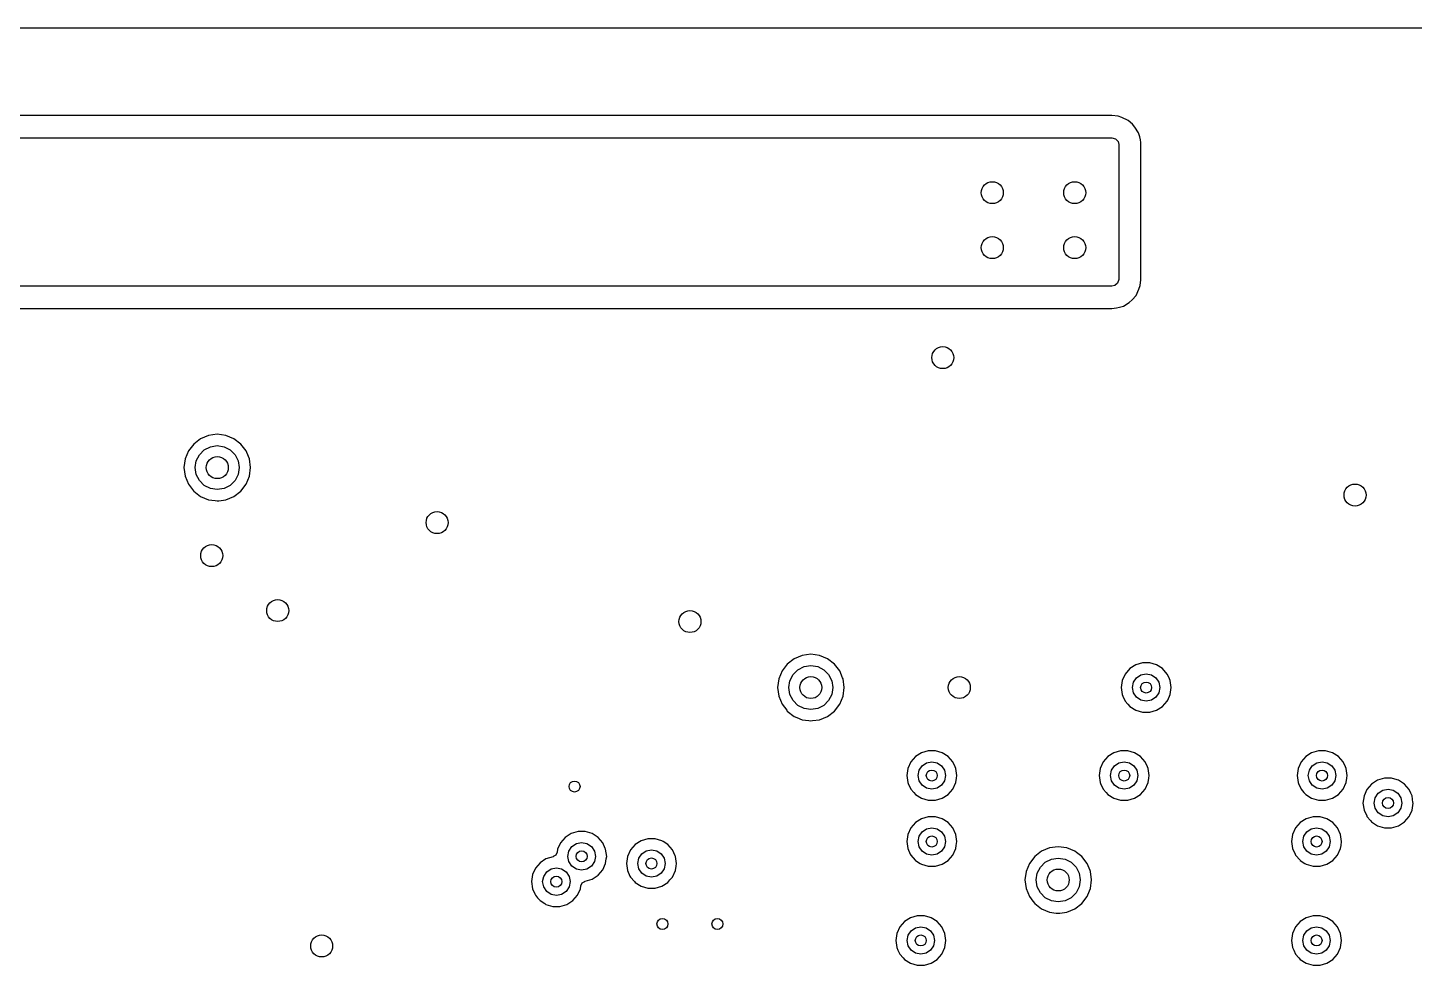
# Model space of a CAD drawing. Extents: x 0.4 to 10.6, y -8.1 to -0.4.
# Drawn here: x 5.963 to 6.956, y -1.951 to -1.28 of the extents above; entities that cross this region are included whole.
import ezdxf

# ---------------------------------------------------------------- set-up
doc = ezdxf.new("R2010")
doc.units = 0
doc.header["$MEASUREMENT"] = 0
doc.layers.add('BLACK', color=7, linetype='CONTINUOUS')

msp = doc.modelspace()

# ---------------------------------------------------------------- linework, layer by layer
at = {"layer": 'BLACK', "linetype": 'CONTINUOUS'}
for p, q in [((4.78348, -1.27955), (7.46061, -1.27955)), ((6.73921, -1.3423), (4.80016, -1.3423)), ((6.74371, -1.34295), (6.73921, -1.3423)), ((6.73921, -1.3423), (6.73921, -1.3423)), ((6.74635, -1.34372), (6.74371, -1.34295)), ((6.74371, -1.34295), (6.74371, -1.34295)), ((6.74371, -1.34295), (6.74371, -1.34295)), ((6.74371, -1.34295), (6.74371, -1.34295)), ((6.74371, -1.34295), (6.74371, -1.34295)), ((6.75086, -1.34586), (6.74635, -1.34372)), ((6.75392, -1.34859), (6.75086, -1.34586)), ((6.75086, -1.34586), (6.75086, -1.34586)), ((6.75572, -1.35067), (6.75392, -1.34859)), ((4.80016, -1.35827), (6.73921, -1.35827)), ((6.73921, -1.35827), (6.74185, -1.35904)), ((6.74185, -1.35904), (6.74365, -1.36112)), ((6.75836, -1.35491), (6.75572, -1.35067)), ((6.75925, -1.35773), (6.75836, -1.35491)), ((6.75969, -1.35976), (6.75925, -1.35773)), ((6.7599, -1.36165), (6.75969, -1.35976)), ((6.74365, -1.36112), (6.74409, -1.36315)), ((6.74409, -1.36315), (6.74409, -1.45969)), ((6.76006, -1.36315), (6.7599, -1.36165)), ((6.76006, -1.37795), (6.76006, -1.36315)), ((6.76006, -1.45969), (6.76006, -1.37795)), ((6.74409, -1.45969), (6.74332, -1.46232)), ((6.76002, -1.45997), (6.76006, -1.45969)), ((6.73921, -1.46457), (4.98787, -1.46457)), ((6.74124, -1.46413), (6.73921, -1.46457)), ((6.74332, -1.46232), (6.74124, -1.46413)), ((6.7565, -1.47134), (6.75864, -1.46682)), ((6.75864, -1.46682), (6.75941, -1.46418)), ((6.75941, -1.46418), (6.76002, -1.45997)), ((6.74261, -1.48017), (6.74463, -1.47973)), ((6.74463, -1.47973), (6.74746, -1.47883)), ((6.74746, -1.47883), (6.7517, -1.47619)), ((6.7517, -1.47619), (6.75377, -1.47439)), ((6.75377, -1.47439), (6.7565, -1.47134)), ((4.98787, -1.48053), (6.73921, -1.48053)), ((6.73921, -1.48053), (6.74261, -1.48017)), ((6.73921, -1.48053), (6.73921, -1.48053)), ((6.08156, -1.57763), (6.07777, -1.58257)), ((6.0865, -1.57384), (6.08156, -1.57763)), ((6.08156, -1.57763), (6.08156, -1.57763)), ((6.09225, -1.57146), (6.0865, -1.57384)), ((6.0865, -1.57384), (6.0865, -1.57384)), ((6.09843, -1.57064), (6.09225, -1.57145)), ((6.09225, -1.57145), (6.09225, -1.57146)), ((6.09356, -1.57951), (6.09843, -1.57874)), ((6.1046, -1.57145), (6.09843, -1.57064)), ((6.09843, -1.57064), (6.09843, -1.57064)), ((6.09843, -1.57874), (6.10329, -1.57951)), ((6.1046, -1.57146), (6.1046, -1.57145)), ((6.11035, -1.57384), (6.1046, -1.57146)), ((6.11529, -1.57763), (6.11035, -1.57384)), ((6.11908, -1.58257), (6.11529, -1.57763)), ((6.11529, -1.57763), (6.11529, -1.57763)), ((6.11529, -1.57763), (6.11529, -1.57763)), ((6.11529, -1.57763), (6.11529, -1.57763)), ((6.11529, -1.57763), (6.11529, -1.57763)), ((6.07539, -1.58832), (6.07458, -1.59449)), ((6.07777, -1.58257), (6.07539, -1.58832)), ((6.07539, -1.58832), (6.07539, -1.58832)), ((6.07777, -1.58257), (6.07777, -1.58257)), ((6.08345, -1.58962), (6.08568, -1.58523)), ((6.08568, -1.58523), (6.08917, -1.58175)), ((6.08917, -1.58175), (6.09356, -1.57951)), ((6.10329, -1.57951), (6.10768, -1.58175)), ((6.10768, -1.58175), (6.11117, -1.58523)), ((6.11117, -1.58523), (6.1134, -1.58962)), ((6.1207, -1.58648), (6.11908, -1.58257)), ((6.11908, -1.58257), (6.11908, -1.58257)), ((6.12146, -1.58832), (6.1207, -1.58648)), ((6.12227, -1.59449), (6.12146, -1.58832)), ((6.07458, -1.59449), (6.07458, -1.59449)), ((6.07458, -1.59449), (6.07539, -1.60066)), ((6.08268, -1.59449), (6.08345, -1.58962)), ((6.08345, -1.59935), (6.08268, -1.59449)), ((6.1134, -1.58962), (6.11417, -1.59449)), ((6.11417, -1.59449), (6.1134, -1.59935)), ((6.12146, -1.60066), (6.12227, -1.59449)), ((6.07539, -1.60066), (6.07539, -1.60066)), ((6.07539, -1.60066), (6.07777, -1.60641)), ((6.07777, -1.60641), (6.07777, -1.60641)), ((6.07777, -1.60641), (6.08141, -1.61115)), ((6.08568, -1.60374), (6.08345, -1.59935)), ((6.08917, -1.60723), (6.08568, -1.60374)), ((6.09356, -1.60947), (6.08917, -1.60723)), ((6.10768, -1.60723), (6.10329, -1.60947)), ((6.11117, -1.60374), (6.10768, -1.60723)), ((6.1134, -1.59935), (6.11117, -1.60374)), ((6.11529, -1.61135), (6.11908, -1.60641)), ((6.11908, -1.60641), (6.12146, -1.60066)), ((6.08141, -1.61115), (6.08156, -1.61135)), ((6.08156, -1.61135), (6.0865, -1.61514)), ((6.0865, -1.61514), (6.0865, -1.61514)), ((6.0865, -1.61514), (6.0865, -1.61514)), ((6.0865, -1.61514), (6.09225, -1.61752)), ((6.09225, -1.61752), (6.09225, -1.61752)), ((6.09225, -1.61752), (6.09688, -1.61813)), ((6.09843, -1.61024), (6.09356, -1.60947)), ((6.09688, -1.61813), (6.09843, -1.61833)), ((6.10329, -1.60947), (6.09843, -1.61024)), ((6.09843, -1.61833), (6.09966, -1.61817)), ((6.09843, -1.61833), (6.09843, -1.61833)), ((6.09843, -1.61833), (6.09843, -1.61833)), ((6.09966, -1.61817), (6.1046, -1.61752)), ((6.1046, -1.61752), (6.11035, -1.61514)), ((6.11035, -1.61514), (6.11529, -1.61135)), ((6.50676, -1.73511), (6.50297, -1.74005)), ((6.5117, -1.73132), (6.50676, -1.73511)), ((6.50676, -1.73511), (6.50676, -1.73511)), ((6.51745, -1.72894), (6.5117, -1.73132)), ((6.5117, -1.73132), (6.5117, -1.73132)), ((6.51437, -1.73923), (6.51876, -1.73699)), ((6.52362, -1.72812), (6.51745, -1.72894)), ((6.51745, -1.72894), (6.51745, -1.72894)), ((6.51876, -1.73699), (6.52362, -1.73622)), ((6.52979, -1.72894), (6.52362, -1.72812)), ((6.52362, -1.72812), (6.52362, -1.72812)), ((6.52362, -1.73622), (6.52849, -1.73699)), ((6.52849, -1.73699), (6.53288, -1.73923)), ((6.53554, -1.73132), (6.52979, -1.72894)), ((6.52979, -1.72894), (6.52979, -1.72894)), ((6.54048, -1.73511), (6.53554, -1.73132)), ((6.54427, -1.74005), (6.54048, -1.73511)), ((6.54048, -1.73511), (6.54048, -1.73511)), ((6.54048, -1.73511), (6.54048, -1.73511)), ((6.54048, -1.73511), (6.54048, -1.73511)), ((6.54048, -1.73511), (6.54048, -1.73511)), ((6.75634, -1.73567), (6.75205, -1.73843)), ((6.76123, -1.73423), (6.75634, -1.73567)), ((6.75634, -1.73567), (6.75634, -1.73567)), ((6.76633, -1.73423), (6.76123, -1.73423)), ((6.76123, -1.73423), (6.76123, -1.73423)), ((6.77122, -1.73567), (6.76633, -1.73423)), ((6.76633, -1.73423), (6.76633, -1.73423)), ((6.77551, -1.73843), (6.77122, -1.73567)), ((6.77122, -1.73567), (6.77122, -1.73567)), ((6.77122, -1.73567), (6.77122, -1.73567)), ((6.77122, -1.73567), (6.77122, -1.73567)), ((6.50059, -1.7458), (6.49978, -1.75197)), ((6.50297, -1.74005), (6.50059, -1.7458)), ((6.50059, -1.7458), (6.50059, -1.7458)), ((6.50297, -1.74005), (6.50297, -1.74005)), ((6.50787, -1.75197), (6.50864, -1.7471)), ((6.50864, -1.7471), (6.51088, -1.74271)), ((6.51088, -1.74271), (6.51437, -1.73923)), ((6.53288, -1.73923), (6.53636, -1.74271)), ((6.53636, -1.74271), (6.5386, -1.7471)), ((6.5386, -1.7471), (6.53937, -1.75197)), ((6.54634, -1.74502), (6.54427, -1.74005)), ((6.54427, -1.74005), (6.54427, -1.74005)), ((6.54666, -1.7458), (6.54634, -1.74502)), ((6.54747, -1.75197), (6.54666, -1.7458)), ((6.74659, -1.74692), (6.74586, -1.75197)), ((6.74871, -1.74228), (6.74659, -1.74692)), ((6.75205, -1.73843), (6.74871, -1.74228)), ((6.75469, -1.7482), (6.75682, -1.74501)), ((6.75682, -1.74501), (6.76001, -1.74288)), ((6.76001, -1.74288), (6.76378, -1.74213)), ((6.76378, -1.74213), (6.76755, -1.74288)), ((6.76755, -1.74288), (6.77074, -1.74501)), ((6.77074, -1.74501), (6.77287, -1.7482)), ((6.77885, -1.74228), (6.77551, -1.73843)), ((6.77551, -1.73843), (6.77551, -1.73843)), ((6.77551, -1.73843), (6.77551, -1.73843)), ((6.77968, -1.74409), (6.77885, -1.74228)), ((6.78046, -1.7458), (6.77968, -1.74409)), ((6.78097, -1.74692), (6.78046, -1.7458)), ((6.78144, -1.75016), (6.78097, -1.74692)), ((6.49978, -1.75197), (6.49978, -1.75197)), ((6.49978, -1.75197), (6.50059, -1.75814)), ((6.50864, -1.75683), (6.50787, -1.75197)), ((6.51088, -1.76122), (6.50864, -1.75683)), ((6.5386, -1.75683), (6.53636, -1.76122)), ((6.53937, -1.75197), (6.5386, -1.75683)), ((6.54666, -1.75814), (6.54747, -1.75197)), ((6.54747, -1.75197), (6.54747, -1.75197)), ((6.74586, -1.75197), (6.74586, -1.75197)), ((6.74586, -1.75197), (6.74659, -1.75702)), ((6.74659, -1.75702), (6.7471, -1.75814)), ((6.75394, -1.75197), (6.75469, -1.7482)), ((6.75469, -1.75574), (6.75394, -1.75197)), ((6.75682, -1.75893), (6.75469, -1.75574)), ((6.77287, -1.75574), (6.77074, -1.75893)), ((6.77287, -1.7482), (6.77362, -1.75197)), ((6.77362, -1.75197), (6.77287, -1.75574)), ((6.7792, -1.7609), (6.78097, -1.75702)), ((6.78097, -1.75702), (6.7817, -1.75197)), ((6.7817, -1.75197), (6.78144, -1.75016)), ((6.50059, -1.75814), (6.50059, -1.75814)), ((6.50059, -1.75814), (6.50297, -1.76389)), ((6.50297, -1.76389), (6.50297, -1.76389)), ((6.50297, -1.76389), (6.50633, -1.76827)), ((6.51437, -1.76471), (6.51088, -1.76122)), ((6.51876, -1.76695), (6.51437, -1.76471)), ((6.52362, -1.76772), (6.51876, -1.76695)), ((6.52849, -1.76695), (6.52362, -1.76772)), ((6.53288, -1.76471), (6.52849, -1.76695)), ((6.53636, -1.76122), (6.53288, -1.76471)), ((6.54048, -1.76883), (6.54427, -1.76389)), ((6.54427, -1.76389), (6.54666, -1.75814)), ((6.7471, -1.75814), (6.74871, -1.76166)), ((6.74871, -1.76166), (6.75064, -1.76389)), ((6.75064, -1.76389), (6.75205, -1.76551)), ((6.75205, -1.76551), (6.75634, -1.76827)), ((6.76001, -1.76106), (6.75682, -1.75893)), ((6.76378, -1.76181), (6.76001, -1.76106)), ((6.76755, -1.76106), (6.76378, -1.76181)), ((6.77074, -1.75893), (6.76755, -1.76106)), ((6.77122, -1.76827), (6.77551, -1.76551)), ((6.77551, -1.76551), (6.77885, -1.76166)), ((6.77885, -1.76166), (6.7792, -1.7609)), ((6.50633, -1.76827), (6.50676, -1.76883)), ((6.50676, -1.76883), (6.5117, -1.77262)), ((6.5117, -1.77262), (6.5117, -1.77262)), ((6.5117, -1.77262), (6.5117, -1.77262)), ((6.5117, -1.77262), (6.51355, -1.77338)), ((6.51355, -1.77338), (6.51745, -1.775)), ((6.51745, -1.775), (6.52208, -1.77561)), ((6.52208, -1.77561), (6.52362, -1.77581)), ((6.52362, -1.77581), (6.52486, -1.77565)), ((6.52362, -1.77581), (6.52362, -1.77581)), ((6.52362, -1.77581), (6.52362, -1.77581)), ((6.52486, -1.77565), (6.52979, -1.775)), ((6.52979, -1.775), (6.53554, -1.77262)), ((6.53554, -1.77262), (6.54048, -1.76883)), ((6.75634, -1.76827), (6.75634, -1.76827)), ((6.75634, -1.76827), (6.76123, -1.7697)), ((6.76123, -1.7697), (6.76123, -1.7697)), ((6.76123, -1.7697), (6.76633, -1.7697)), ((6.76633, -1.7697), (6.77122, -1.76827)), ((6.76633, -1.7697), (6.76633, -1.7697)), ((6.60769, -1.79722), (6.60279, -1.79866)), ((6.61279, -1.79722), (6.60769, -1.79722)), ((6.60769, -1.79722), (6.60769, -1.79722)), ((6.61768, -1.79866), (6.61279, -1.79722)), ((6.61279, -1.79722), (6.61279, -1.79722)), ((6.74548, -1.79722), (6.74059, -1.79866)), ((6.75058, -1.79722), (6.74548, -1.79722)), ((6.74548, -1.79722), (6.74548, -1.79722)), ((6.75548, -1.79866), (6.75058, -1.79722)), ((6.75058, -1.79722), (6.75058, -1.79722)), ((6.88721, -1.79722), (6.88232, -1.79866)), ((6.89231, -1.79722), (6.88721, -1.79722)), ((6.88721, -1.79722), (6.88721, -1.79722)), ((6.89721, -1.79866), (6.89231, -1.79722)), ((6.89231, -1.79722), (6.89231, -1.79722)), ((6.59516, -1.80527), (6.59304, -1.80991)), ((6.5985, -1.80142), (6.59516, -1.80527)), ((6.60279, -1.79866), (6.5985, -1.80142)), ((6.60279, -1.79866), (6.60279, -1.79866)), ((6.60328, -1.808), (6.60647, -1.80587)), ((6.60647, -1.80587), (6.61024, -1.80512)), ((6.61024, -1.80512), (6.614, -1.80587)), ((6.614, -1.80587), (6.6172, -1.808)), ((6.62197, -1.80142), (6.61768, -1.79866)), ((6.61768, -1.79866), (6.61768, -1.79866)), ((6.61768, -1.79866), (6.61768, -1.79866)), ((6.61768, -1.79866), (6.61768, -1.79866)), ((6.62531, -1.80527), (6.62197, -1.80142)), ((6.62197, -1.80142), (6.62197, -1.80142)), ((6.62197, -1.80142), (6.62197, -1.80142)), ((6.62692, -1.80879), (6.62531, -1.80527)), ((6.73296, -1.80527), (6.73084, -1.80991)), ((6.7363, -1.80142), (6.73296, -1.80527)), ((6.74059, -1.79866), (6.7363, -1.80142)), ((6.74059, -1.79866), (6.74059, -1.79866)), ((6.74107, -1.808), (6.74426, -1.80587)), ((6.74426, -1.80587), (6.74803, -1.80512)), ((6.74803, -1.80512), (6.7518, -1.80587)), ((6.7518, -1.80587), (6.75499, -1.808)), ((6.75977, -1.80142), (6.75548, -1.79866)), ((6.75548, -1.79866), (6.75548, -1.79866)), ((6.75548, -1.79866), (6.75548, -1.79866)), ((6.75548, -1.79866), (6.75548, -1.79866)), ((6.76311, -1.80527), (6.75977, -1.80142)), ((6.75977, -1.80142), (6.75977, -1.80142)), ((6.75977, -1.80142), (6.75977, -1.80142)), ((6.76471, -1.80879), (6.76311, -1.80527)), ((6.87469, -1.80527), (6.87257, -1.80991)), ((6.87803, -1.80142), (6.87469, -1.80527)), ((6.88232, -1.79866), (6.87803, -1.80142)), ((6.88232, -1.79866), (6.88232, -1.79866)), ((6.8828, -1.808), (6.886, -1.80587)), ((6.886, -1.80587), (6.88976, -1.80512)), ((6.88976, -1.80512), (6.89353, -1.80587)), ((6.89353, -1.80587), (6.89672, -1.808)), ((6.9015, -1.80142), (6.89721, -1.79866)), ((6.89721, -1.79866), (6.89721, -1.79866)), ((6.89721, -1.79866), (6.89721, -1.79866)), ((6.89721, -1.79866), (6.89721, -1.79866)), ((6.90484, -1.80527), (6.9015, -1.80142)), ((6.9015, -1.80142), (6.9015, -1.80142)), ((6.9015, -1.80142), (6.9015, -1.80142)), ((6.90644, -1.80879), (6.90484, -1.80527)), ((6.59304, -1.80991), (6.59232, -1.81496)), ((6.59232, -1.81496), (6.59232, -1.81496)), ((6.59232, -1.81496), (6.59304, -1.82001)), ((6.60039, -1.81496), (6.60114, -1.81119)), ((6.60114, -1.81873), (6.60039, -1.81496)), ((6.60114, -1.81119), (6.60328, -1.808)), ((6.6172, -1.808), (6.61933, -1.81119)), ((6.61933, -1.81119), (6.62008, -1.81496)), ((6.62008, -1.81496), (6.61933, -1.81873)), ((6.62743, -1.80991), (6.62692, -1.80879)), ((6.62815, -1.81496), (6.62743, -1.80991)), ((6.62743, -1.82001), (6.62787, -1.81691)), ((6.62787, -1.81691), (6.62815, -1.81496)), ((6.62815, -1.81496), (6.62815, -1.81496)), ((6.73084, -1.80991), (6.73011, -1.81496)), ((6.73011, -1.81496), (6.73011, -1.81496)), ((6.73011, -1.81496), (6.73084, -1.82001)), ((6.73819, -1.81496), (6.73894, -1.81119)), ((6.73894, -1.81873), (6.73819, -1.81496)), ((6.73894, -1.81119), (6.74107, -1.808)), ((6.75499, -1.808), (6.75712, -1.81119)), ((6.75712, -1.81119), (6.75787, -1.81496)), ((6.75787, -1.81496), (6.75712, -1.81873)), ((6.76522, -1.80991), (6.76471, -1.80879)), ((6.76595, -1.81496), (6.76522, -1.80991)), ((6.76522, -1.82001), (6.76567, -1.81691)), ((6.76567, -1.81691), (6.76595, -1.81496)), ((6.76595, -1.81496), (6.76595, -1.81496)), ((6.87257, -1.80991), (6.87185, -1.81496)), ((6.87185, -1.81496), (6.87185, -1.81496)), ((6.87185, -1.81496), (6.87257, -1.82001)), ((6.87992, -1.81496), (6.88067, -1.81119)), ((6.88067, -1.81873), (6.87992, -1.81496)), ((6.88067, -1.81119), (6.8828, -1.808)), ((6.89672, -1.808), (6.89886, -1.81119)), ((6.89886, -1.81119), (6.89961, -1.81496)), ((6.89961, -1.81496), (6.89886, -1.81873)), ((6.90696, -1.80991), (6.90644, -1.80879)), ((6.90768, -1.81496), (6.90696, -1.80991)), ((6.90696, -1.82001), (6.9074, -1.81691)), ((6.9074, -1.81691), (6.90768, -1.81496)), ((6.90768, -1.81496), (6.90768, -1.81496)), ((6.90768, -1.81496), (6.90768, -1.81496)), ((6.93446, -1.81691), (6.92956, -1.81835)), ((6.93956, -1.81691), (6.93446, -1.81691)), ((6.93446, -1.81691), (6.93446, -1.81691)), ((6.94365, -1.81811), (6.93956, -1.81691)), ((6.93956, -1.81691), (6.93956, -1.81691)), ((6.59304, -1.82001), (6.5933, -1.82057)), ((6.5933, -1.82057), (6.59516, -1.82465)), ((6.59516, -1.82465), (6.59725, -1.82705)), ((6.59725, -1.82705), (6.5985, -1.8285)), ((6.60328, -1.82192), (6.60114, -1.81873)), ((6.60647, -1.82405), (6.60328, -1.82192)), ((6.61024, -1.8248), (6.60647, -1.82405)), ((6.614, -1.82405), (6.61024, -1.8248)), ((6.6172, -1.82192), (6.614, -1.82405)), ((6.61933, -1.81873), (6.6172, -1.82192)), ((6.62197, -1.8285), (6.62531, -1.82465)), ((6.62531, -1.82465), (6.62743, -1.82001)), ((6.73084, -1.82001), (6.7311, -1.82057)), ((6.7311, -1.82057), (6.73296, -1.82465)), ((6.73296, -1.82465), (6.73504, -1.82705)), ((6.73504, -1.82705), (6.7363, -1.8285)), ((6.74107, -1.82192), (6.73894, -1.81873)), ((6.74426, -1.82405), (6.74107, -1.82192)), ((6.74803, -1.8248), (6.74426, -1.82405)), ((6.7518, -1.82405), (6.74803, -1.8248)), ((6.75499, -1.82192), (6.7518, -1.82405)), ((6.75712, -1.81873), (6.75499, -1.82192)), ((6.75977, -1.8285), (6.76311, -1.82465)), ((6.76311, -1.82465), (6.76522, -1.82001)), ((6.87257, -1.82001), (6.87283, -1.82057)), ((6.87283, -1.82057), (6.87469, -1.82465)), ((6.87469, -1.82465), (6.87677, -1.82705)), ((6.87677, -1.82705), (6.87803, -1.8285)), ((6.8828, -1.82192), (6.88067, -1.81873)), ((6.886, -1.82405), (6.8828, -1.82192)), ((6.88976, -1.8248), (6.886, -1.82405)), ((6.89353, -1.82405), (6.88976, -1.8248)), ((6.89672, -1.82192), (6.89353, -1.82405)), ((6.89886, -1.81873), (6.89672, -1.82192)), ((6.9015, -1.8285), (6.90484, -1.82465)), ((6.90484, -1.82465), (6.90696, -1.82001)), ((6.92193, -1.82496), (6.91982, -1.8296)), ((6.92527, -1.8211), (6.92193, -1.82496)), ((6.92956, -1.81835), (6.92527, -1.8211)), ((6.92956, -1.81835), (6.92956, -1.81835)), ((6.93005, -1.82769), (6.93324, -1.82555)), ((6.93324, -1.82555), (6.93701, -1.8248)), ((6.93701, -1.8248), (6.94077, -1.82555)), ((6.94077, -1.82555), (6.94397, -1.82769)), ((6.94445, -1.81835), (6.94365, -1.81811)), ((6.94874, -1.8211), (6.94445, -1.81835)), ((6.94445, -1.81835), (6.94445, -1.81835)), ((6.94445, -1.81835), (6.94445, -1.81835)), ((6.95208, -1.82496), (6.94874, -1.8211)), ((6.94874, -1.8211), (6.94874, -1.8211)), ((6.94874, -1.8211), (6.94874, -1.8211)), ((6.95333, -1.82769), (6.95208, -1.82496)), ((6.5985, -1.8285), (6.60279, -1.83126)), ((6.60279, -1.83126), (6.60279, -1.83126)), ((6.60279, -1.83126), (6.60769, -1.8327)), ((6.60769, -1.8327), (6.60769, -1.8327)), ((6.60769, -1.8327), (6.61279, -1.8327)), ((6.61279, -1.8327), (6.61768, -1.83126)), ((6.61279, -1.8327), (6.61279, -1.8327)), ((6.61768, -1.83126), (6.62197, -1.8285)), ((6.7363, -1.8285), (6.74059, -1.83126)), ((6.74059, -1.83126), (6.74059, -1.83126)), ((6.74059, -1.83126), (6.74548, -1.8327)), ((6.74548, -1.8327), (6.74548, -1.8327)), ((6.74548, -1.8327), (6.75058, -1.8327)), ((6.75058, -1.8327), (6.75548, -1.83126)), ((6.75058, -1.8327), (6.75058, -1.8327)), ((6.75548, -1.83126), (6.75977, -1.8285)), ((6.87803, -1.8285), (6.88232, -1.83126)), ((6.88232, -1.83126), (6.88232, -1.83126)), ((6.88232, -1.83126), (6.88721, -1.8327)), ((6.88721, -1.8327), (6.88721, -1.8327)), ((6.88721, -1.8327), (6.89231, -1.8327)), ((6.89231, -1.8327), (6.89721, -1.83126)), ((6.89231, -1.8327), (6.89231, -1.8327)), ((6.89721, -1.83126), (6.9015, -1.8285)), ((6.91982, -1.8296), (6.91909, -1.83465)), ((6.91909, -1.83465), (6.91909, -1.83465)), ((6.91909, -1.83465), (6.91982, -1.83969)), ((6.92717, -1.83465), (6.92791, -1.83088)), ((6.92791, -1.83841), (6.92717, -1.83465)), ((6.92791, -1.83088), (6.93005, -1.82769)), ((6.94397, -1.82769), (6.9461, -1.83088)), ((6.9461, -1.83088), (6.94685, -1.83465)), ((6.94685, -1.83465), (6.9461, -1.83841)), ((6.9542, -1.8296), (6.95333, -1.82769)), ((6.95489, -1.83436), (6.9542, -1.8296)), ((6.9542, -1.83969), (6.95493, -1.83465)), ((6.95493, -1.83465), (6.95489, -1.83436)), ((6.60279, -1.84591), (6.5985, -1.84866)), ((6.60769, -1.84447), (6.60279, -1.84591)), ((6.60279, -1.84591), (6.60279, -1.84591)), ((6.61279, -1.84447), (6.60769, -1.84447)), ((6.60769, -1.84447), (6.60769, -1.84447)), ((6.61768, -1.84591), (6.61279, -1.84447)), ((6.61279, -1.84447), (6.61279, -1.84447)), ((6.62197, -1.84866), (6.61768, -1.84591)), ((6.61768, -1.84591), (6.61768, -1.84591)), ((6.61768, -1.84591), (6.61768, -1.84591)), ((6.61768, -1.84591), (6.61768, -1.84591)), ((6.87838, -1.84591), (6.87409, -1.84866)), ((6.88328, -1.84447), (6.87838, -1.84591)), ((6.87838, -1.84591), (6.87838, -1.84591)), ((6.88838, -1.84447), (6.88328, -1.84447)), ((6.88328, -1.84447), (6.88328, -1.84447)), ((6.89327, -1.84591), (6.88838, -1.84447)), ((6.88838, -1.84447), (6.88838, -1.84447)), ((6.89756, -1.84866), (6.89327, -1.84591)), ((6.89327, -1.84591), (6.89327, -1.84591)), ((6.89327, -1.84591), (6.89327, -1.84591)), ((6.89327, -1.84591), (6.89327, -1.84591)), ((6.91982, -1.83969), (6.92172, -1.84387)), ((6.92172, -1.84387), (6.92193, -1.84433)), ((6.92193, -1.84433), (6.92439, -1.84717)), ((6.92439, -1.84717), (6.92527, -1.84819)), ((6.93005, -1.84161), (6.92791, -1.83841)), ((6.93324, -1.84374), (6.93005, -1.84161)), ((6.93701, -1.84449), (6.93324, -1.84374)), ((6.94077, -1.84374), (6.93701, -1.84449)), ((6.94397, -1.84161), (6.94077, -1.84374)), ((6.9461, -1.83841), (6.94397, -1.84161)), ((6.94874, -1.84819), (6.95208, -1.84433)), ((6.95208, -1.84433), (6.95255, -1.84331)), ((6.95255, -1.84331), (6.9542, -1.83969)), ((6.352, -1.85654), (6.34771, -1.8593)), ((6.35689, -1.85511), (6.352, -1.85654)), ((6.352, -1.85654), (6.352, -1.85654)), ((6.36199, -1.85511), (6.35689, -1.85511)), ((6.35689, -1.85511), (6.35689, -1.85511)), ((6.36688, -1.85654), (6.36199, -1.85511)), ((6.36199, -1.85511), (6.36199, -1.85511)), ((6.36689, -1.85654), (6.36688, -1.85654)), ((6.36688, -1.85654), (6.36688, -1.85654)), ((6.37118, -1.8593), (6.36689, -1.85654)), ((6.36689, -1.85654), (6.36689, -1.85654)), ((6.59516, -1.85252), (6.59304, -1.85716)), ((6.5985, -1.84866), (6.59516, -1.85252)), ((6.60114, -1.85844), (6.60328, -1.85525)), ((6.60328, -1.85525), (6.60647, -1.85311)), ((6.60647, -1.85311), (6.61024, -1.85236)), ((6.61024, -1.85236), (6.614, -1.85311)), ((6.614, -1.85311), (6.6172, -1.85525)), ((6.6172, -1.85525), (6.61933, -1.85844)), ((6.62531, -1.85252), (6.62197, -1.84866)), ((6.62197, -1.84866), (6.62197, -1.84866)), ((6.62197, -1.84866), (6.62197, -1.84866)), ((6.62743, -1.85716), (6.62531, -1.85252)), ((6.62531, -1.85252), (6.62531, -1.85252)), ((6.87075, -1.85252), (6.86863, -1.85716)), ((6.87409, -1.84866), (6.87075, -1.85252)), ((6.87673, -1.85844), (6.87887, -1.85525)), ((6.87887, -1.85525), (6.88206, -1.85311)), ((6.88206, -1.85311), (6.88583, -1.85236)), ((6.88583, -1.85236), (6.88959, -1.85311)), ((6.88959, -1.85311), (6.89279, -1.85525)), ((6.89279, -1.85525), (6.89492, -1.85844)), ((6.9009, -1.85252), (6.89756, -1.84866)), ((6.89756, -1.84866), (6.89756, -1.84866)), ((6.89756, -1.84866), (6.89756, -1.84866)), ((6.90302, -1.85716), (6.9009, -1.85252)), ((6.9009, -1.85252), (6.9009, -1.85252)), ((6.92527, -1.84819), (6.92601, -1.84866)), ((6.92601, -1.84866), (6.92956, -1.85095)), ((6.92956, -1.85095), (6.93446, -1.85238)), ((6.93446, -1.85238), (6.93446, -1.85238)), ((6.93446, -1.85238), (6.93956, -1.85238)), ((6.93956, -1.85238), (6.94445, -1.85095)), ((6.93956, -1.85238), (6.93956, -1.85238)), ((6.94445, -1.85095), (6.94874, -1.84819)), ((6.34437, -1.86315), (6.34225, -1.86779)), ((6.34771, -1.8593), (6.34437, -1.86315)), ((6.35035, -1.86908), (6.35248, -1.86588)), ((6.35248, -1.86588), (6.35567, -1.86375)), ((6.35567, -1.86375), (6.35944, -1.863)), ((6.35944, -1.863), (6.36321, -1.86375)), ((6.36321, -1.86375), (6.3664, -1.86588)), ((6.3664, -1.86588), (6.36853, -1.86908)), ((6.37452, -1.86315), (6.37118, -1.8593)), ((6.37118, -1.8593), (6.37118, -1.8593)), ((6.37118, -1.8593), (6.37118, -1.8593)), ((6.37639, -1.86725), (6.37452, -1.86315)), ((6.39771, -1.86441), (6.39437, -1.86827)), ((6.402, -1.86165), (6.39771, -1.86441)), ((6.40201, -1.86165), (6.402, -1.86165)), ((6.4069, -1.86022), (6.40201, -1.86165)), ((6.412, -1.86022), (6.4069, -1.86022)), ((6.4069, -1.86022), (6.4069, -1.86022)), ((6.41689, -1.86165), (6.412, -1.86022)), ((6.412, -1.86022), (6.412, -1.86022)), ((6.41775, -1.8622), (6.41689, -1.86165)), ((6.41689, -1.86165), (6.41689, -1.86165)), ((6.41689, -1.86165), (6.41689, -1.86165)), ((6.41689, -1.86165), (6.41689, -1.86165)), ((6.42118, -1.86441), (6.41775, -1.8622)), ((6.42452, -1.86827), (6.42118, -1.86441)), ((6.42118, -1.86441), (6.42118, -1.86441)), ((6.42118, -1.86441), (6.42118, -1.86441)), ((6.59304, -1.85716), (6.59232, -1.8622)), ((6.59232, -1.8622), (6.59232, -1.8622)), ((6.59232, -1.8622), (6.59304, -1.86725)), ((6.60039, -1.8622), (6.60114, -1.85844)), ((6.60114, -1.86597), (6.60039, -1.8622)), ((6.60328, -1.86916), (6.60114, -1.86597)), ((6.61933, -1.86597), (6.6172, -1.86916)), ((6.61933, -1.85844), (6.62008, -1.8622)), ((6.62008, -1.8622), (6.61933, -1.86597)), ((6.62815, -1.8622), (6.62743, -1.85716)), ((6.62743, -1.86725), (6.62775, -1.86503)), ((6.62775, -1.86503), (6.62815, -1.8622)), ((6.62815, -1.8622), (6.62815, -1.8622)), ((6.69462, -1.86673), (6.68886, -1.86911)), ((6.70079, -1.86592), (6.69462, -1.86673)), ((6.69462, -1.86673), (6.69462, -1.86673)), ((6.70696, -1.86673), (6.70079, -1.86592)), ((6.70079, -1.86592), (6.70079, -1.86592)), ((6.71271, -1.86911), (6.70696, -1.86673)), ((6.70696, -1.86673), (6.70696, -1.86673)), ((6.86863, -1.85716), (6.86791, -1.8622)), ((6.86791, -1.8622), (6.86791, -1.8622)), ((6.86791, -1.8622), (6.86863, -1.86725)), ((6.87598, -1.8622), (6.87673, -1.85844)), ((6.87673, -1.86597), (6.87598, -1.8622)), ((6.87887, -1.86916), (6.87673, -1.86597)), ((6.89492, -1.86597), (6.89279, -1.86916)), ((6.89492, -1.85844), (6.89567, -1.8622)), ((6.89567, -1.8622), (6.89492, -1.86597)), ((6.90375, -1.8622), (6.90302, -1.85716)), ((6.90302, -1.86725), (6.90334, -1.86503)), ((6.90334, -1.86503), (6.90375, -1.8622)), ((6.90375, -1.8622), (6.90375, -1.8622)), ((6.3339, -1.87464), (6.32961, -1.8774)), ((6.33906, -1.87312), (6.3339, -1.87464)), ((6.3339, -1.87464), (6.3339, -1.87464)), ((6.34088, -1.87208), (6.33904, -1.87305)), ((6.33904, -1.87305), (6.33906, -1.87312)), ((6.34194, -1.86992), (6.34088, -1.87208)), ((6.34225, -1.86779), (6.34194, -1.86992)), ((6.3496, -1.87284), (6.35035, -1.86908)), ((6.35035, -1.87661), (6.3496, -1.87284)), ((6.35248, -1.8798), (6.35035, -1.87661)), ((6.36853, -1.87661), (6.3664, -1.8798)), ((6.36853, -1.86908), (6.36928, -1.87284)), ((6.36928, -1.87284), (6.36853, -1.87661)), ((6.37663, -1.86779), (6.37639, -1.86725)), ((6.37736, -1.87284), (6.37663, -1.86779)), ((6.37663, -1.87789), (6.3771, -1.87464)), ((6.3771, -1.87464), (6.37736, -1.87284)), ((6.37736, -1.87284), (6.37736, -1.87284)), ((6.39226, -1.8729), (6.39153, -1.87795)), ((6.39437, -1.86827), (6.39226, -1.8729)), ((6.39961, -1.87795), (6.40036, -1.87419)), ((6.40036, -1.87419), (6.40249, -1.87099)), ((6.40249, -1.87099), (6.40568, -1.86886)), ((6.40568, -1.86886), (6.40945, -1.86811)), ((6.40945, -1.86811), (6.41322, -1.86886)), ((6.41322, -1.86886), (6.41641, -1.87099)), ((6.41641, -1.87099), (6.41854, -1.87419)), ((6.41854, -1.87419), (6.41929, -1.87795)), ((6.42644, -1.87246), (6.42452, -1.86827)), ((6.42664, -1.8729), (6.42644, -1.87246)), ((6.42737, -1.87795), (6.42664, -1.8729)), ((6.59304, -1.86725), (6.59483, -1.87116)), ((6.59483, -1.87116), (6.59516, -1.87189)), ((6.59516, -1.87189), (6.59843, -1.87567)), ((6.59843, -1.87567), (6.5985, -1.87575)), ((6.5985, -1.87575), (6.60193, -1.87795)), ((6.60647, -1.8713), (6.60328, -1.86916)), ((6.61024, -1.87205), (6.60647, -1.8713)), ((6.614, -1.8713), (6.61024, -1.87205)), ((6.6172, -1.86916), (6.614, -1.8713)), ((6.61768, -1.8785), (6.62197, -1.87575)), ((6.62197, -1.87575), (6.62531, -1.87189)), ((6.62531, -1.87189), (6.62743, -1.86725)), ((6.68393, -1.8729), (6.68014, -1.87784)), ((6.68886, -1.86911), (6.68393, -1.8729)), ((6.68393, -1.8729), (6.68393, -1.8729)), ((6.68886, -1.86911), (6.68886, -1.86911)), ((6.69153, -1.87702), (6.69592, -1.87479)), ((6.69592, -1.87479), (6.70079, -1.87402)), ((6.70079, -1.87402), (6.70565, -1.87479)), ((6.70565, -1.87479), (6.71004, -1.87702)), ((6.71382, -1.86997), (6.71271, -1.86911)), ((6.71271, -1.86911), (6.71271, -1.86911)), ((6.71271, -1.86911), (6.71271, -1.86911)), ((6.71765, -1.8729), (6.71382, -1.86997)), ((6.72144, -1.87784), (6.71765, -1.8729)), ((6.71765, -1.8729), (6.71765, -1.8729)), ((6.71765, -1.8729), (6.71765, -1.8729)), ((6.71765, -1.8729), (6.71765, -1.8729)), ((6.71765, -1.8729), (6.71765, -1.8729)), ((6.86863, -1.86725), (6.87042, -1.87116)), ((6.87042, -1.87116), (6.87075, -1.87189)), ((6.87075, -1.87189), (6.87402, -1.87567)), ((6.87402, -1.87567), (6.87409, -1.87575)), ((6.87409, -1.87575), (6.87753, -1.87795)), ((6.88206, -1.8713), (6.87887, -1.86916)), ((6.88583, -1.87205), (6.88206, -1.8713)), ((6.88959, -1.8713), (6.88583, -1.87205)), ((6.89279, -1.86916), (6.88959, -1.8713)), ((6.89327, -1.8785), (6.89756, -1.87575)), ((6.89756, -1.87575), (6.9009, -1.87189)), ((6.9009, -1.87189), (6.90302, -1.86725)), ((6.32415, -1.88589), (6.32343, -1.89094)), ((6.32627, -1.88125), (6.32415, -1.88589)), ((6.32961, -1.8774), (6.32627, -1.88125)), ((6.33225, -1.88717), (6.33439, -1.88398)), ((6.33439, -1.88398), (6.33758, -1.88184)), ((6.33758, -1.88184), (6.34135, -1.88109)), ((6.34135, -1.88109), (6.34511, -1.88184)), ((6.34511, -1.88184), (6.34831, -1.88398)), ((6.34831, -1.88398), (6.35044, -1.88717)), ((6.35567, -1.88194), (6.35248, -1.8798)), ((6.35944, -1.88268), (6.35567, -1.88194)), ((6.36321, -1.88194), (6.35944, -1.88268)), ((6.3664, -1.8798), (6.36321, -1.88194)), ((6.36688, -1.88914), (6.37118, -1.88638)), ((6.37118, -1.88638), (6.37452, -1.88253)), ((6.37452, -1.88253), (6.37661, -1.87795)), ((6.37661, -1.87795), (6.37663, -1.87789)), ((6.39153, -1.87795), (6.39153, -1.87795)), ((6.39153, -1.87795), (6.39226, -1.883)), ((6.39226, -1.883), (6.39405, -1.88694)), ((6.40036, -1.88172), (6.39961, -1.87795)), ((6.40249, -1.88491), (6.40036, -1.88172)), ((6.40568, -1.88705), (6.40249, -1.88491)), ((6.41641, -1.88491), (6.41322, -1.88705)), ((6.41854, -1.88172), (6.41641, -1.88491)), ((6.41929, -1.87795), (6.41854, -1.88172)), ((6.42452, -1.88764), (6.42664, -1.883)), ((6.42664, -1.883), (6.42708, -1.87994)), ((6.42708, -1.87994), (6.42737, -1.87795)), ((6.42737, -1.87795), (6.42737, -1.87795)), ((6.60193, -1.87795), (6.60279, -1.8785)), ((6.60279, -1.8785), (6.60769, -1.87994)), ((6.60769, -1.87994), (6.60769, -1.87994)), ((6.60769, -1.87994), (6.61279, -1.87994)), ((6.61279, -1.87994), (6.61768, -1.8785)), ((6.61279, -1.87994), (6.61279, -1.87994)), ((6.67775, -1.88359), (6.67694, -1.88976)), ((6.68014, -1.87784), (6.67775, -1.88359)), ((6.67775, -1.88359), (6.67775, -1.88359)), ((6.68014, -1.87784), (6.68014, -1.87784)), ((6.68504, -1.88976), (6.68581, -1.8849)), ((6.68581, -1.8849), (6.68805, -1.88051)), ((6.68805, -1.88051), (6.69153, -1.87702)), ((6.71004, -1.87702), (6.71353, -1.88051)), ((6.71353, -1.88051), (6.71576, -1.8849)), ((6.71576, -1.8849), (6.71654, -1.88976)), ((6.72358, -1.883), (6.72144, -1.87784)), ((6.72144, -1.87784), (6.72144, -1.87784)), ((6.72382, -1.88359), (6.72358, -1.883)), ((6.72463, -1.88976), (6.72382, -1.88359)), ((6.87753, -1.87795), (6.87838, -1.8785)), ((6.87838, -1.8785), (6.88328, -1.87994)), ((6.88328, -1.87994), (6.88328, -1.87994)), ((6.88328, -1.87994), (6.88838, -1.87994)), ((6.88838, -1.87994), (6.89327, -1.8785)), ((6.88838, -1.87994), (6.88838, -1.87994)), ((6.32343, -1.89094), (6.32343, -1.89094)), ((6.32343, -1.89094), (6.32415, -1.89599)), ((6.32415, -1.89599), (6.32582, -1.89963)), ((6.3315, -1.89094), (6.33225, -1.88717)), ((6.33225, -1.8947), (6.3315, -1.89094)), ((6.33439, -1.8979), (6.33225, -1.8947)), ((6.35044, -1.8947), (6.34831, -1.8979)), ((6.35044, -1.88717), (6.35119, -1.89094)), ((6.35119, -1.89094), (6.35044, -1.8947)), ((6.35642, -1.90062), (6.35854, -1.89599)), ((6.35854, -1.89599), (6.35884, -1.89386)), ((6.35884, -1.89386), (6.35991, -1.8917)), ((6.35991, -1.8917), (6.36174, -1.89073)), ((6.36172, -1.89066), (6.36199, -1.89058)), ((6.36174, -1.89073), (6.36172, -1.89066)), ((6.36199, -1.89058), (6.36688, -1.88914)), ((6.39405, -1.88694), (6.39437, -1.88764)), ((6.39437, -1.88764), (6.39723, -1.89094)), ((6.39723, -1.89094), (6.39771, -1.89149)), ((6.39771, -1.89149), (6.39784, -1.89158)), ((6.39784, -1.89158), (6.40201, -1.89425)), ((6.40201, -1.89425), (6.4069, -1.89569)), ((6.40945, -1.8878), (6.40568, -1.88705)), ((6.4069, -1.89569), (6.4069, -1.89569)), ((6.4069, -1.89569), (6.412, -1.89569)), ((6.41322, -1.88705), (6.40945, -1.8878)), ((6.412, -1.89569), (6.41689, -1.89425)), ((6.412, -1.89569), (6.412, -1.89569)), ((6.41689, -1.89425), (6.42118, -1.89149)), ((6.42118, -1.89149), (6.42268, -1.88976)), ((6.42268, -1.88976), (6.42452, -1.88764)), ((6.67694, -1.88976), (6.67694, -1.88976)), ((6.67694, -1.88976), (6.67775, -1.89594)), ((6.67775, -1.89594), (6.67775, -1.89594)), ((6.67775, -1.89594), (6.68014, -1.90169)), ((6.68581, -1.89463), (6.68504, -1.88976)), ((6.68805, -1.89902), (6.68581, -1.89463)), ((6.71576, -1.89463), (6.71353, -1.89902)), ((6.71654, -1.88976), (6.71576, -1.89463)), ((6.72312, -1.89764), (6.72382, -1.89594)), ((6.72382, -1.89594), (6.72463, -1.88976)), ((6.32582, -1.89963), (6.32627, -1.90062)), ((6.32627, -1.90062), (6.32793, -1.90254)), ((6.32793, -1.90254), (6.32961, -1.90448)), ((6.32961, -1.90448), (6.33295, -1.90663)), ((6.33295, -1.90663), (6.3339, -1.90724)), ((6.33758, -1.90003), (6.33439, -1.8979)), ((6.34135, -1.90078), (6.33758, -1.90003)), ((6.34511, -1.90003), (6.34135, -1.90078)), ((6.34831, -1.8979), (6.34511, -1.90003)), ((6.34879, -1.90724), (6.35308, -1.90448)), ((6.35308, -1.90448), (6.35642, -1.90062)), ((6.68014, -1.90169), (6.68014, -1.90169)), ((6.68014, -1.90169), (6.68262, -1.90492)), ((6.68262, -1.90492), (6.68393, -1.90663)), ((6.68393, -1.90663), (6.68886, -1.91041)), ((6.69153, -1.9025), (6.68805, -1.89902)), ((6.69592, -1.90474), (6.69153, -1.9025)), ((6.70079, -1.90551), (6.69592, -1.90474)), ((6.70565, -1.90474), (6.70079, -1.90551)), ((6.71004, -1.9025), (6.70565, -1.90474)), ((6.71353, -1.89902), (6.71004, -1.9025)), ((6.71271, -1.91041), (6.71765, -1.90663)), ((6.71765, -1.90663), (6.72144, -1.90169)), ((6.72144, -1.90169), (6.72312, -1.89764)), ((6.3339, -1.90724), (6.3388, -1.90867)), ((6.3388, -1.90867), (6.3388, -1.90867)), ((6.3388, -1.90867), (6.3439, -1.90867)), ((6.3439, -1.90867), (6.34879, -1.90724)), ((6.3439, -1.90867), (6.3439, -1.90867)), ((6.59981, -1.91533), (6.59492, -1.91677)), ((6.60491, -1.91533), (6.59981, -1.91533)), ((6.59981, -1.91533), (6.59981, -1.91533)), ((6.60904, -1.91655), (6.60491, -1.91533)), ((6.60491, -1.91533), (6.60491, -1.91533)), ((6.60981, -1.91677), (6.60904, -1.91655)), ((6.68886, -1.91041), (6.68886, -1.91041)), ((6.68886, -1.91041), (6.68886, -1.91041)), ((6.68886, -1.91041), (6.69462, -1.9128)), ((6.69462, -1.9128), (6.69462, -1.9128)), ((6.69462, -1.9128), (6.69924, -1.91341)), ((6.69924, -1.91341), (6.70079, -1.91361)), ((6.70079, -1.91361), (6.70202, -1.91345)), ((6.70079, -1.91361), (6.70079, -1.91361)), ((6.70079, -1.91361), (6.70079, -1.91361)), ((6.70202, -1.91345), (6.70696, -1.9128)), ((6.70696, -1.9128), (6.71271, -1.91041)), ((6.88328, -1.91533), (6.87838, -1.91677)), ((6.88838, -1.91533), (6.88328, -1.91533)), ((6.88328, -1.91533), (6.88328, -1.91533)), ((6.89251, -1.91655), (6.88838, -1.91533)), ((6.88838, -1.91533), (6.88838, -1.91533)), ((6.89327, -1.91677), (6.89251, -1.91655)), ((6.58729, -1.92338), (6.58517, -1.92802)), ((6.59063, -1.91953), (6.58729, -1.92338)), ((6.59492, -1.91677), (6.59063, -1.91953)), ((6.59327, -1.9293), (6.5954, -1.92611)), ((6.59492, -1.91677), (6.59492, -1.91677)), ((6.5954, -1.92611), (6.5986, -1.92398)), ((6.5986, -1.92398), (6.60236, -1.92323)), ((6.60236, -1.92323), (6.60613, -1.92398)), ((6.60613, -1.92398), (6.60932, -1.92611)), ((6.60932, -1.92611), (6.61146, -1.9293)), ((6.6141, -1.91953), (6.60981, -1.91677)), ((6.60981, -1.91677), (6.60981, -1.91677)), ((6.60981, -1.91677), (6.60981, -1.91677)), ((6.61744, -1.92338), (6.6141, -1.91953)), ((6.6141, -1.91953), (6.6141, -1.91953)), ((6.6141, -1.91953), (6.6141, -1.91953)), ((6.61956, -1.92802), (6.61744, -1.92338)), ((6.87075, -1.92338), (6.86863, -1.92802)), ((6.87409, -1.91953), (6.87075, -1.92338)), ((6.87838, -1.91677), (6.87409, -1.91953)), ((6.87673, -1.9293), (6.87887, -1.92611)), ((6.87838, -1.91677), (6.87838, -1.91677)), ((6.87887, -1.92611), (6.88206, -1.92398)), ((6.88206, -1.92398), (6.88583, -1.92323)), ((6.88583, -1.92323), (6.88959, -1.92398)), ((6.88959, -1.92398), (6.89279, -1.92611)), ((6.89279, -1.92611), (6.89492, -1.9293)), ((6.89756, -1.91953), (6.89327, -1.91677)), ((6.89327, -1.91677), (6.89327, -1.91677)), ((6.89327, -1.91677), (6.89327, -1.91677)), ((6.9009, -1.92338), (6.89756, -1.91953)), ((6.89756, -1.91953), (6.89756, -1.91953)), ((6.89756, -1.91953), (6.89756, -1.91953)), ((6.90302, -1.92802), (6.9009, -1.92338)), ((6.58517, -1.92802), (6.58444, -1.93307)), ((6.58444, -1.93307), (6.58444, -1.93307)), ((6.58444, -1.93307), (6.58517, -1.93812)), ((6.59252, -1.93307), (6.59327, -1.9293)), ((6.59327, -1.93684), (6.59252, -1.93307)), ((6.61146, -1.9293), (6.6122, -1.93307)), ((6.6122, -1.93307), (6.61146, -1.93684)), ((6.62028, -1.93307), (6.61956, -1.92802)), ((6.61956, -1.93812), (6.62028, -1.93307)), ((6.62028, -1.93307), (6.62028, -1.93307)), ((6.86863, -1.92802), (6.86791, -1.93307)), ((6.86791, -1.93307), (6.86791, -1.93307)), ((6.86791, -1.93307), (6.86863, -1.93812)), ((6.87598, -1.93307), (6.87673, -1.9293)), ((6.87673, -1.93684), (6.87598, -1.93307)), ((6.89492, -1.9293), (6.89567, -1.93307)), ((6.89567, -1.93307), (6.89492, -1.93684)), ((6.90375, -1.93307), (6.90302, -1.92802)), ((6.90302, -1.93812), (6.90375, -1.93307)), ((6.58517, -1.93812), (6.58602, -1.93998)), ((6.58602, -1.93998), (6.58729, -1.94276)), ((6.58729, -1.94276), (6.58964, -1.94547)), ((6.58964, -1.94547), (6.59063, -1.94661)), ((6.5954, -1.94003), (6.59327, -1.93684)), ((6.5986, -1.94216), (6.5954, -1.94003)), ((6.60236, -1.94291), (6.5986, -1.94216)), ((6.60613, -1.94216), (6.60236, -1.94291)), ((6.60932, -1.94003), (6.60613, -1.94216)), ((6.61146, -1.93684), (6.60932, -1.94003)), ((6.6141, -1.94661), (6.61744, -1.94276)), ((6.61744, -1.94276), (6.61956, -1.93812)), ((6.86863, -1.93812), (6.86948, -1.93998)), ((6.86948, -1.93998), (6.87075, -1.94276)), ((6.87075, -1.94276), (6.8731, -1.94547)), ((6.8731, -1.94547), (6.87409, -1.94661)), ((6.87887, -1.94003), (6.87673, -1.93684)), ((6.88206, -1.94216), (6.87887, -1.94003)), ((6.88583, -1.94291), (6.88206, -1.94216)), ((6.88959, -1.94216), (6.88583, -1.94291)), ((6.89279, -1.94003), (6.88959, -1.94216)), ((6.89492, -1.93684), (6.89279, -1.94003)), ((6.89756, -1.94661), (6.9009, -1.94276)), ((6.9009, -1.94276), (6.90302, -1.93812)), ((6.59063, -1.94661), (6.59492, -1.94937)), ((6.59492, -1.94937), (6.59492, -1.94937)), ((6.59492, -1.94937), (6.59981, -1.95081)), ((6.59981, -1.95081), (6.59981, -1.95081)), ((6.59981, -1.95081), (6.60491, -1.95081)), ((6.60491, -1.95081), (6.60981, -1.94937)), ((6.60491, -1.95081), (6.60491, -1.95081)), ((6.60981, -1.94937), (6.6141, -1.94661)), ((6.87409, -1.94661), (6.87838, -1.94937)), ((6.87838, -1.94937), (6.87838, -1.94937)), ((6.87838, -1.94937), (6.88328, -1.95081)), ((6.88328, -1.95081), (6.88328, -1.95081)), ((6.88328, -1.95081), (6.88838, -1.95081)), ((6.88838, -1.95081), (6.89327, -1.94937)), ((6.88838, -1.95081), (6.88838, -1.95081)), ((6.89327, -1.94937), (6.89756, -1.94661))]:
    msp.add_line(p, q, dxfattribs=at)
at = {"layer": 'BLACK'}
for centre, radius in [((6.65354, -1.39764), 0.00787), ((6.7126, -1.39764), 0.00787), ((6.65354, -1.43701), 0.00787), ((6.7126, -1.43701), 0.00787), ((6.61811, -1.51575), 0.00787), ((6.09843, -1.59449), 0.00787), ((6.91339, -1.61417), 0.00787), ((6.25591, -1.63386), 0.00787), ((6.09449, -1.65748), 0.00787), ((6.14173, -1.69685), 0.00787), ((6.43701, -1.70472), 0.00787), ((6.52362, -1.75197), 0.00787), ((6.62992, -1.75197), 0.00787), ((6.76378, -1.75197), 0.00394), ((6.61024, -1.81496), 0.00394), ((6.74803, -1.81496), 0.00394), ((6.88976, -1.81496), 0.00394), ((6.35433, -1.82283), 0.00394), ((6.93701, -1.83465), 0.00394), ((6.61024, -1.8622), 0.00394), ((6.88583, -1.8622), 0.00394), ((6.35944, -1.87284), 0.00394), ((6.40945, -1.87795), 0.00394), ((6.70079, -1.88976), 0.00787), ((6.34135, -1.89094), 0.00394), ((6.41732, -1.92126), 0.00394), ((6.45669, -1.92126), 0.00394), ((6.17323, -1.93701), 0.00787), ((6.60236, -1.93307), 0.00394), ((6.88583, -1.93307), 0.00394)]:
    msp.add_circle(centre, radius, dxfattribs=at)

doc.saveas('drawing.dxf')
